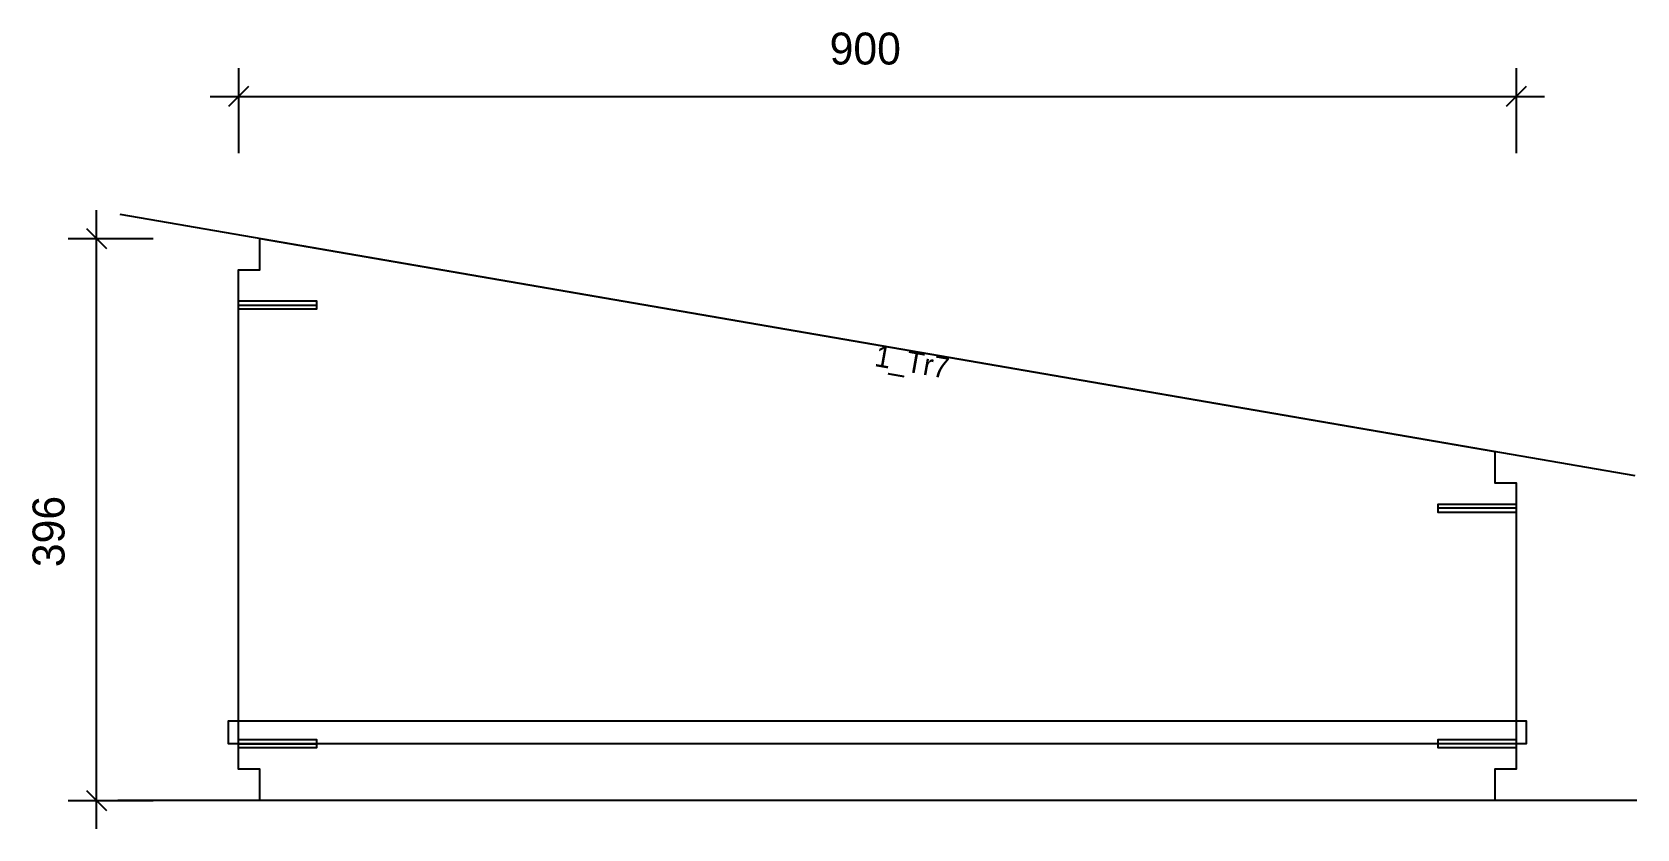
# Model space of a CAD drawing. Header units: millimetres. Extents: x -145 to 985, y -20 to 541.
import ezdxf
from ezdxf.enums import TextEntityAlignment as Align

# ---------------------------------------------------------------- set-up
doc = ezdxf.new("R2010")
doc.units = ezdxf.units.MM
for name, color, linetype in [('CONTOUR', 7, 'CONTINUOUS'), ('CUT_RISER', 7, 'CONTINUOUS'), ('DIMLINES', 7, 'CONTINUOUS'), ('DIMLINESTEXT', 7, 'CONTINUOUS'), ('DRILLINGSSIDE', 7, 'CONTINUOUS'), ('EXTRATREADBACKPROFILELINES', 7, 'CONTINUOUS'), ('EXTRATREADBACKPROFILELINESTEXT', 7, 'CONTINUOUS'), ('EXTRATREADFRONTPROFILELINES', 7, 'CONTINUOUS')]:
    doc.layers.add(name, color=color, linetype=linetype)

msp = doc.modelspace()

# ---------------------------------------------------------------- linework, layer by layer
at = {"layer": 'CONTOUR', "color": 0, "linetype": '0'}
msp.add_lwpolyline([(885, 245.818), (885, 223.818), (900, 223.818), (900, 22), (885, 22), (885, 0), (15, 0), (15, 22), (0, 22), (0, 373.853), (15, 373.853), (15, 395.853), (885, 245.818)], dxfattribs=at)
at = {"layer": 'CUT_RISER', "color": 1, "linetype": '1'}
msp.add_lwpolyline([(901, 40), (893, 40), (858.923, 40), (824.846, 40), (790.769, 40), (756.692, 40), (722.615, 40), (688.538, 40), (654.462, 40), (620.385, 40), (586.308, 40), (552.231, 40), (518.154, 40), (484.077, 40), (450, 40), (442, 40), (407.923, 40), (373.846, 40), (339.769, 40), (305.692, 40), (271.615, 40), (237.538, 40), (203.462, 40), (169.385, 40), (135.308, 40), (101.231, 40), (67.154, 40), (33.077, 40), (-1, 40), (-2.2, 40), (-7, 40), (-7, 43.2), (-7, 56), (-5.8, 56), (-1, 56), (7, 56), (40.111, 56), (73.222, 56), (106.333, 56), (139.444, 56), (172.556, 56), (205.667, 56), (238.778, 56), (271.889, 56), (305, 56), (338.111, 56), (371.222, 56), (404.333, 56), (437.444, 56), (470.556, 56), (503.667, 56), (536.778, 56), (569.889, 56), (603, 56), (636.111, 56), (669.222, 56), (702.333, 56), (735.444, 56), (768.556, 56), (801.667, 56), (834.778, 56), (867.889, 56), (901, 56), (902.2, 56), (907, 56), (907, 52.8), (907, 40), (905.8, 40), (901, 40)], dxfattribs=at)
at = {"layer": 'DIMLINES', "color": 0}
for p, q in [((0, 515.853), (0, 455.853)), ((900, 515.853), (900, 455.853)), ((7.071, 502.924), (-7.071, 488.782)), ((907.071, 502.924), (892.929, 488.782)), ((-20, 495.853), (920, 495.853)), ((-100, -20), (-100, 415.853)), ((-120, 395.853), (-60, 395.853)), ((-107.071, 402.924), (-92.929, 388.782)), ((-120, 0), (-60, 0)), ((-107.071, 7.071), (-92.929, -7.071))]:
    msp.add_line(p, q, dxfattribs=at)
at = {"layer": 'DRILLINGSSIDE', "color": 3}
for p, q in [((0, 348.955), (55, 348.955)), ((900, 205.818), (845, 205.818)), ((0, 40), (55, 40)), ((900, 40), (845, 40))]:
    msp.add_line(p, q, dxfattribs=at)
at = {"layer": 'DRILLINGSSIDE', "color": 3, "linetype": '3'}
for points in [[(0, 351.955), (55, 351.955), (55, 345.955), (0, 345.955)], [(900, 202.818), (845, 202.818), (845, 208.818), (900, 208.818)], [(0, 43), (55, 43), (55, 37), (0, 37)], [(900, 37), (845, 37), (845, 43), (900, 43)]]:
    msp.add_lwpolyline(points, dxfattribs=at)
at = {"layer": 'EXTRATREADBACKPROFILELINES', "color": 2}
msp.add_line((-83.545, 412.848), (983.545, 228.823), dxfattribs=at)
at = {"layer": 'EXTRATREADFRONTPROFILELINES', "color": 2}
msp.add_line((985, 0), (-85, 0), dxfattribs=at)

# ---------------------------------------------------------------- texts
at = {"layer": 'DIMLINESTEXT'}
msp.add_text('900', height=22.5, dxfattribs=at).set_placement((416.398, 540.853), align=Align.TOP_LEFT)
msp.add_text('396', height=22.5, rotation=90, dxfattribs=at).set_placement((-145, 164.324), align=Align.TOP_LEFT)
at = {"layer": 'EXTRATREADBACKPROFILELINESTEXT'}
msp.add_text('1_Tr7', height=15, rotation=350, dxfattribs=at).set_placement((450, 320.835), align=Align.TOP_LEFT)

doc.saveas('drawing.dxf')
